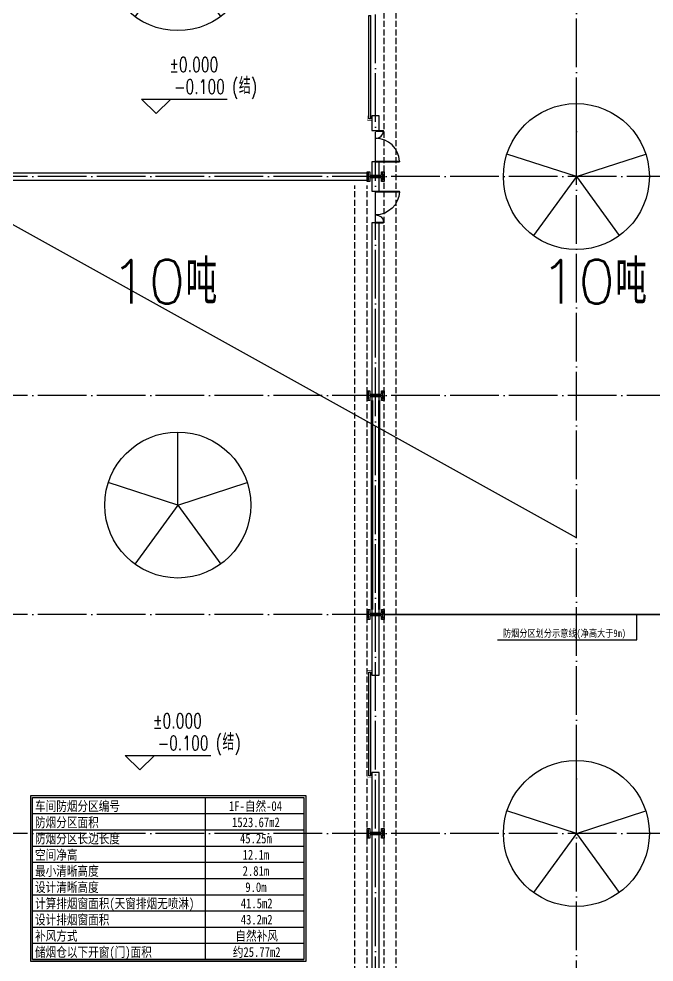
# Model space of a CAD drawing. Extents: x -555607 to 460190, y 498714 to 1664455.
# Drawn here: x -241614 to -215508, y 754530 to 793303 of the extents above; entities that cross this region are included whole.
import ezdxf
from ezdxf.enums import TextEntityAlignment as Align

# ---------------------------------------------------------------- set-up
doc = ezdxf.new("R2010")
doc.units = 0
doc.header["$LTSCALE"] = 1000
doc.header["$MEASUREMENT"] = 0
for name, pattern in [('10平面$0$DASH', [0.35, 0.25, -0.1]), ('CENTER', [2, 1.25, -0.25, 0.25, -0.25]), ('DASH', [0.35, 0.25, -0.1]), ('DOTE', [2.42, 2, -0.2, 0.02, -0.2])]:
    doc.linetypes.add(name, pattern=pattern)
for name, color, linetype in [('10平面$0$WINDOW', 8, 'Continuous'), ('A-AXIS-DOTE', 14, 'DOTE'), ('A-HATCH-2', 251, 'Continuous'), ('A-LIN-V', 9, 'Continuous'), ('A-SFCE', 30, 'Continuous'), ('AS-WALL', 40, 'Continuous'), ('建-标高', 3, 'Continuous'), ('暖通', 7, 'Continuous')]:
    doc.layers.add(name, color=color, linetype=linetype)
doc.layers.add('A-加建区域', color=47, linetype='Continuous', plot=False)
doc.layers.add('S-col', color=2, linetype='Continuous', lineweight=0)
doc.layers.add('柱间支撑', color=6, linetype='CENTER', lineweight=0)
doc.styles.add('-黑体', font='simhei.ttf', dxfattribs={"width": 0.8})
doc.styles.add('A-STANDARD', font='SIMPLEX', dxfattribs={"bigfont": 'GBCBIG'})
doc.styles.get("Standard").update_dxf_attribs({"font": 'gbenor.shx', "bigfont": 'gbcbig.shx'})
doc.linetypes.add('字母', pattern='A,12.7,-5.08,["挡烟垂壁",Standard,S=2.54,R=0,X=-2.54,Y=-1.27],-5.08', length=22.86)

# ---------------------------------------------------------------- blocks, each defined once
blk = doc.blocks.new('w4324324')
at = {"layer": 'A-HATCH-2', "color": 250}
for q in [(-1694760, 686605), (-1697614, 684532), (-1691907, 684532), (-1696524, 681178), (-1692997, 681178)]:
    blk.add_line((-1694760, 683605), q, dxfattribs=at)
blk.add_circle((-1694760, 683605), 3000, dxfattribs=at)
blk = doc.blocks.new('w423432')
at = {"layer": 'A-LIN-V'}
for p in [(-65880, -27000), (-49500, -36000), (-65880, -49500), (-49500, -63000)]:
    blk.add_blockref('w4324324', p, dxfattribs=at)
blk = doc.blocks.new('23124232432')
at = {"layer": '柱间支撑', "color": 250, "const_width": 100}
for points in [[(-227104, 777620), (-227104, 769020)], [(-226804, 777620), (-226804, 769020)]]:
    blk.add_lwpolyline(points, dxfattribs=at)
blk = doc.blocks.new('_FZH')
at = {"layer": 'A-HATCH-2', "color": 8}
blk.add_lwpolyline([(-0.437, -0.25), (-0.437, 0.25), (-0.297, 0.25), (-0.297, 0.067), (0.298, 0.067), (0.298, 0.25), (0.438, 0.25), (0.438, -0.25), (0.298, -0.25), (0.298, -0.068), (-0.297, -0.068), (-0.297, -0.25)], close=True, dxfattribs=at)
at = {"layer": 'S-col', "color": 8}
blk.add_lwpolyline([(-0.375, -0.188), (-0.375, 0.187), (-0.36, 0.187), (-0.36, 0.005), (0.36, 0.005), (0.36, 0.187), (0.375, 0.187), (0.375, -0.188), (0.36, -0.188), (0.36, -0.005), (-0.36, -0.005), (-0.36, -0.188)], close=True, dxfattribs=at)
blk = doc.blocks.new('10平面$0$$DorLib2D$00000126')
at = {"color": 0, "linetype": 'Continuous'}
for p, q in [((-0.532, 0.5), (-0.532, 0.9)), ((0.532, 0.9), (0.532, 0.5))]:
    blk.add_line(p, q, dxfattribs=at)
at = {"color": 0, "linetype": '10平面$0$DASH'}
for p, q in [((-0.532, 0.9), (0.532, 0.9)), ((-0.532, 0.5), (0.532, 0.5))]:
    blk.add_line(p, q, dxfattribs=at)
blk = doc.blocks.new('DOOR2DLIB$SYSLIB$00000123')
at = {"color": 0}
for p, q in [((0.475, -0.001), (0.475, 0.752)), ((0.475, 0.752), (0.5, 0.752)), ((0.5, -0.001), (0.5, 0.752)), ((-0.5, 0), (-0.5, 0.252)), ((-0.475, 0.252), (-0.5, 0.252)), ((-0.475, 0), (-0.475, 0.252)), ((-0.475, 0), (-0.5, 0)), ((0.475, -0.001), (0.5, -0.001))]:
    blk.add_line(p, q, dxfattribs=at)
for centre, radius, start, end in [((0.505, -0.002), 0.755, 92.2493, 179.7238), ((-0.501, 0.003), 0.251, 359.7899, 84.0974)]:
    blk.add_arc(centre, radius, start, end, dxfattribs=at)
blk = doc.blocks.new('3333')
at = {"layer": 'A-SFCE', "color": 250, "const_width": 20}
blk.add_lwpolyline([(-227064, 766320), (-227064, 766510), (-227244, 766510), (-227244, 766320)], dxfattribs=at)

msp = doc.modelspace()

# ---------------------------------------------------------------- linework, layer by layer
at = {"layer": 'A-AXIS-DOTE', "color": 250}
for p, q in [((-226954.2, 735826.1), (-226954.2, 841482.3)), ((-218704.2, 735660), (-218704.2, 841482.3)), ((-144454.2, 786820), (-262046.4, 786820)), ((-144454.2, 777820), (-262046.4, 777820)), ((-144454.2, 768820), (-262046.4, 768820)), ((-144454.2, 759820), (-262046.4, 759820))]:
    msp.add_line(p, q, dxfattribs=at)
at = {"layer": 'A-HATCH-2', "color": 250, "linetype": 'DASH'}
for p, q in [((-226604.2, 741520), (-226604.2, 832220)), ((-226104.2, 741520), (-226104.2, 832220)), ((-227804.2, 741520), (-227804.2, 786460)), ((-227304.2, 741520), (-227304.2, 786460))]:
    msp.add_line(p, q, dxfattribs=at)
at = {"layer": 'A-加建区域'}
msp.add_line((-227254.2, 786670), (-227254.2, 786970), dxfattribs=at)
at = {"layer": 'AS-WALL'}
for p, q in [((-227104.2, 789320), (-227104.2, 788720)), ((-226804.2, 789320), (-227104.2, 789320)), ((-226804.2, 788720), (-226804.2, 789320)), ((-227104.2, 788720), (-226804.2, 788720)), ((-227104.2, 787420), (-227104.2, 786220)), ((-226804.2, 787420), (-227104.2, 787420)), ((-226804.2, 786220), (-226804.2, 787420)), ((-245580, 786970), (-227254.2, 786970)), ((-227254.2, 786970), (-227254.2, 786670)), ((-245677.3, 786670), (-227254.2, 786670)), ((-227104.2, 786220), (-226804.2, 786220)), ((-226804.2, 784920), (-227104.2, 784920)), ((-227104.2, 784920), (-227104.2, 766320)), ((-226804.2, 766320), (-226804.2, 784920)), ((-227104.2, 766320), (-226804.2, 766320)), ((-227104.2, 762320), (-227104.2, 743820)), ((-226804.2, 762320), (-227104.2, 762320)), ((-226804.2, 743820), (-226804.2, 762320))]:
    msp.add_line(p, q, dxfattribs=at)
at = {"layer": '建-标高', "color": 8}
for p, q in [((-235973.7, 789407.5), (-236573.7, 790007.5)), ((-236573.7, 790007.5), (-233053.7, 790007.5)), ((-235973.7, 789407.5), (-235373.7, 790007.5)), ((-236646.4, 762430), (-237246.4, 763030)), ((-237246.4, 763030), (-233726.4, 763030)), ((-236646.4, 762430), (-236046.4, 763030))]:
    msp.add_line(p, q, dxfattribs=at)
at = {"layer": '暖通', "color": 7}
for p, q in [((-216214.2, 767780), (-216214.2, 768820)), ((-221944.2, 767780), (-216214.2, 767780))]:
    msp.add_line(p, q, dxfattribs=at)
at = {"layer": '暖通'}
for p, q in [((-233953.8, 761302.4), (-233953.8, 754637.2)), ((-241047.2, 760635.9), (-229905.1, 760635.9)), ((-241047.2, 759969.3), (-229905.1, 759969.3)), ((-241047.2, 759302.8), (-229905.1, 759302.8)), ((-241047.2, 758636.3), (-229905.1, 758636.3)), ((-241047.2, 757969.8), (-229905.1, 757969.8)), ((-241047.2, 757303.3), (-229905.1, 757303.3)), ((-241047.2, 756636.7), (-229905.1, 756636.7)), ((-241047.2, 755970.2), (-229905.1, 755970.2)), ((-241047.2, 755303.7), (-229905.1, 755303.7)), ((-241047.2, 754637.2), (-229905.1, 754637.2)), ((-241047.2, 754637.2), (-229905.1, 754637.2))]:
    msp.add_line(p, q, dxfattribs=at)
at = {"layer": '暖通', "color": 6}
msp.add_lwpolyline([(-218704.2, 771966.3), (-516726.8, 937592.3)], dxfattribs=at)
at = {"layer": '暖通', "color": 2, "linetype": '字母', "ltscale": 0.05, "const_width": 80}
msp.add_lwpolyline([(-226604.2, 768820), (-177804.2, 768820)], dxfattribs=at)
at = {"layer": '暖通'}
for points in [[(-241127.2, 761382.4), (-229825.1, 761382.4), (-229825.1, 754557.2), (-241127.2, 754557.2)], [(-241047.2, 761302.4), (-229905.1, 761302.4), (-229905.1, 754637.2), (-241047.2, 754637.2)]]:
    msp.add_lwpolyline(points, close=True, dxfattribs=at)

# ---------------------------------------------------------------- block references
at = {"color": 250, "xscale": 800.0000000000005, "yscale": 800.0000000000005, "zscale": 800.0000000000005}
for p in [(-226954.2, 786820), (-226954.2, 777820), (-226954.2, 768820), (-226954.2, 759820)]:
    msp.add_blockref('_FZH', p, dxfattribs=at)
at = {"layer": '10平面$0$WINDOW'}
for name, p, xscale, yscale, zscale, rotation in [('10平面$0$$DorLib2D$00000126', (-227054.2, 791320), 4000, 200, 200, 90.00000000093678), ('DOOR2DLIB$SYSLIB$00000123', (-226954.2, 788070), 1300, 1300, 300, 269.9999999990626), ('DOOR2DLIB$SYSLIB$00000123', (-226954.2, 785570), -1300, 1300, 300, 269.9999999990626), ('10平面$0$$DorLib2D$00000126', (-227054.2, 764320), 4000, 200, 200, 90.00000000093681)]:
    msp.add_blockref(name, p, dxfattribs=dict(at, xscale=xscale, yscale=yscale, zscale=zscale, rotation=rotation))
at = {"layer": 'A-LIN-V', "color": 250}
msp.add_blockref('w423432', (1525556.2, 139215), dxfattribs=at)
at = {"layer": 'A-SFCE', "color": 250, "xscale": -1, "rotation": 180}
for p in [(-40, 1555640), (-40, 1528640)]:
    msp.add_blockref('3333', p, dxfattribs=at)
at = {"layer": 'A-SFCE', "color": 250}
msp.add_blockref('3333', (-40, 0), dxfattribs=at)
at = {"layer": '柱间支撑'}
msp.add_blockref('23124232432', (0, 0), dxfattribs=at)

# ---------------------------------------------------------------- texts
at = {"color": 8, "style": 'A-STANDARD'}
for p in [(-237845.8, 781599.4), (-220185.8, 781599.4)]:
    msp.add_text('10吨', height=1800, dxfattribs=at).set_placement(p)
at = {"layer": '建-标高', "color": 8, "style": 'A-STANDARD', "width": 0.705882}
for s, p in [('%%P0.000', (-235433.7, 791127.5)), ('-0.100', (-235233.7, 790217.5)), ('(', (-232853.7, 790217.5)), (')', (-232082.2, 790217.5)), ('%%P0.000', (-236106.4, 764150)), ('-0.100', (-235906.4, 763240)), ('(', (-233526.4, 763240)), (')', (-232754.9, 763240))]:
    msp.add_text(s, height=595, dxfattribs=at).set_placement(p)
at = {"layer": '建-标高', "color": 8, "style": 'A-STANDARD'}
for p in [(-232573.7, 790217.5), (-233246.4, 763240)]:
    msp.add_text('结', height=675.2, dxfattribs=at).set_placement(p)
at = {"layer": '暖通', "style": '-黑体', "width": 0.8}
for s, height, p in [('防烟分区划分示意线(净高大于9m)', 300, (-221720, 767900)), ('车间防烟分区编号', 400, (-240950.5, 760745)), ('防烟分区面积', 400, (-240950.5, 760078.4)), ('防烟分区长边长度', 400, (-240950.5, 759411.9)), ('空间净高', 400, (-240950.5, 758745.4)), ('最小清晰高度', 400, (-240950.5, 758078.9)), ('设计清晰高度', 400, (-240950.5, 757412.4)), ('计算排烟窗面积(天窗排烟无喷淋)', 400, (-240950.5, 756745.8)), ('设计排烟窗面积', 400, (-240950.5, 756079.3)), ('补风方式', 400, (-240950.5, 755412.8)), ('储烟仓以下开窗(门)面积', 400, (-240950.5, 754746.3))]:
    msp.add_text(s, height=height, dxfattribs=at).set_placement(p)
for s, p in [('1F-自然-04', (-231890.3, 760745)), ('12.1m', (-231873.6, 758745.4)), ('2.81m', (-231873.6, 758078.9)), ('9.0m', (-231873.6, 757412.4)), ('41.5m2', (-231842.1, 756745.8)), ('自然补风', (-231842.1, 755412.8))]:
    msp.add_text(s, height=400, dxfattribs=at).set_placement(p, align=Align.CENTER)
at = {"layer": '暖通', "color": 6, "style": '-黑体', "width": 0.8}
for s, p in [('1523.67m2', (-231873.6, 760078.4)), ('45.25m', (-231873.6, 759411.9)), ('43.2m2', (-231842.1, 756079.3)), ('约25.77m2', (-231842.1, 754746.3))]:
    msp.add_text(s, height=400, dxfattribs=at).set_placement(p, align=Align.CENTER)

doc.saveas('drawing.dxf')
